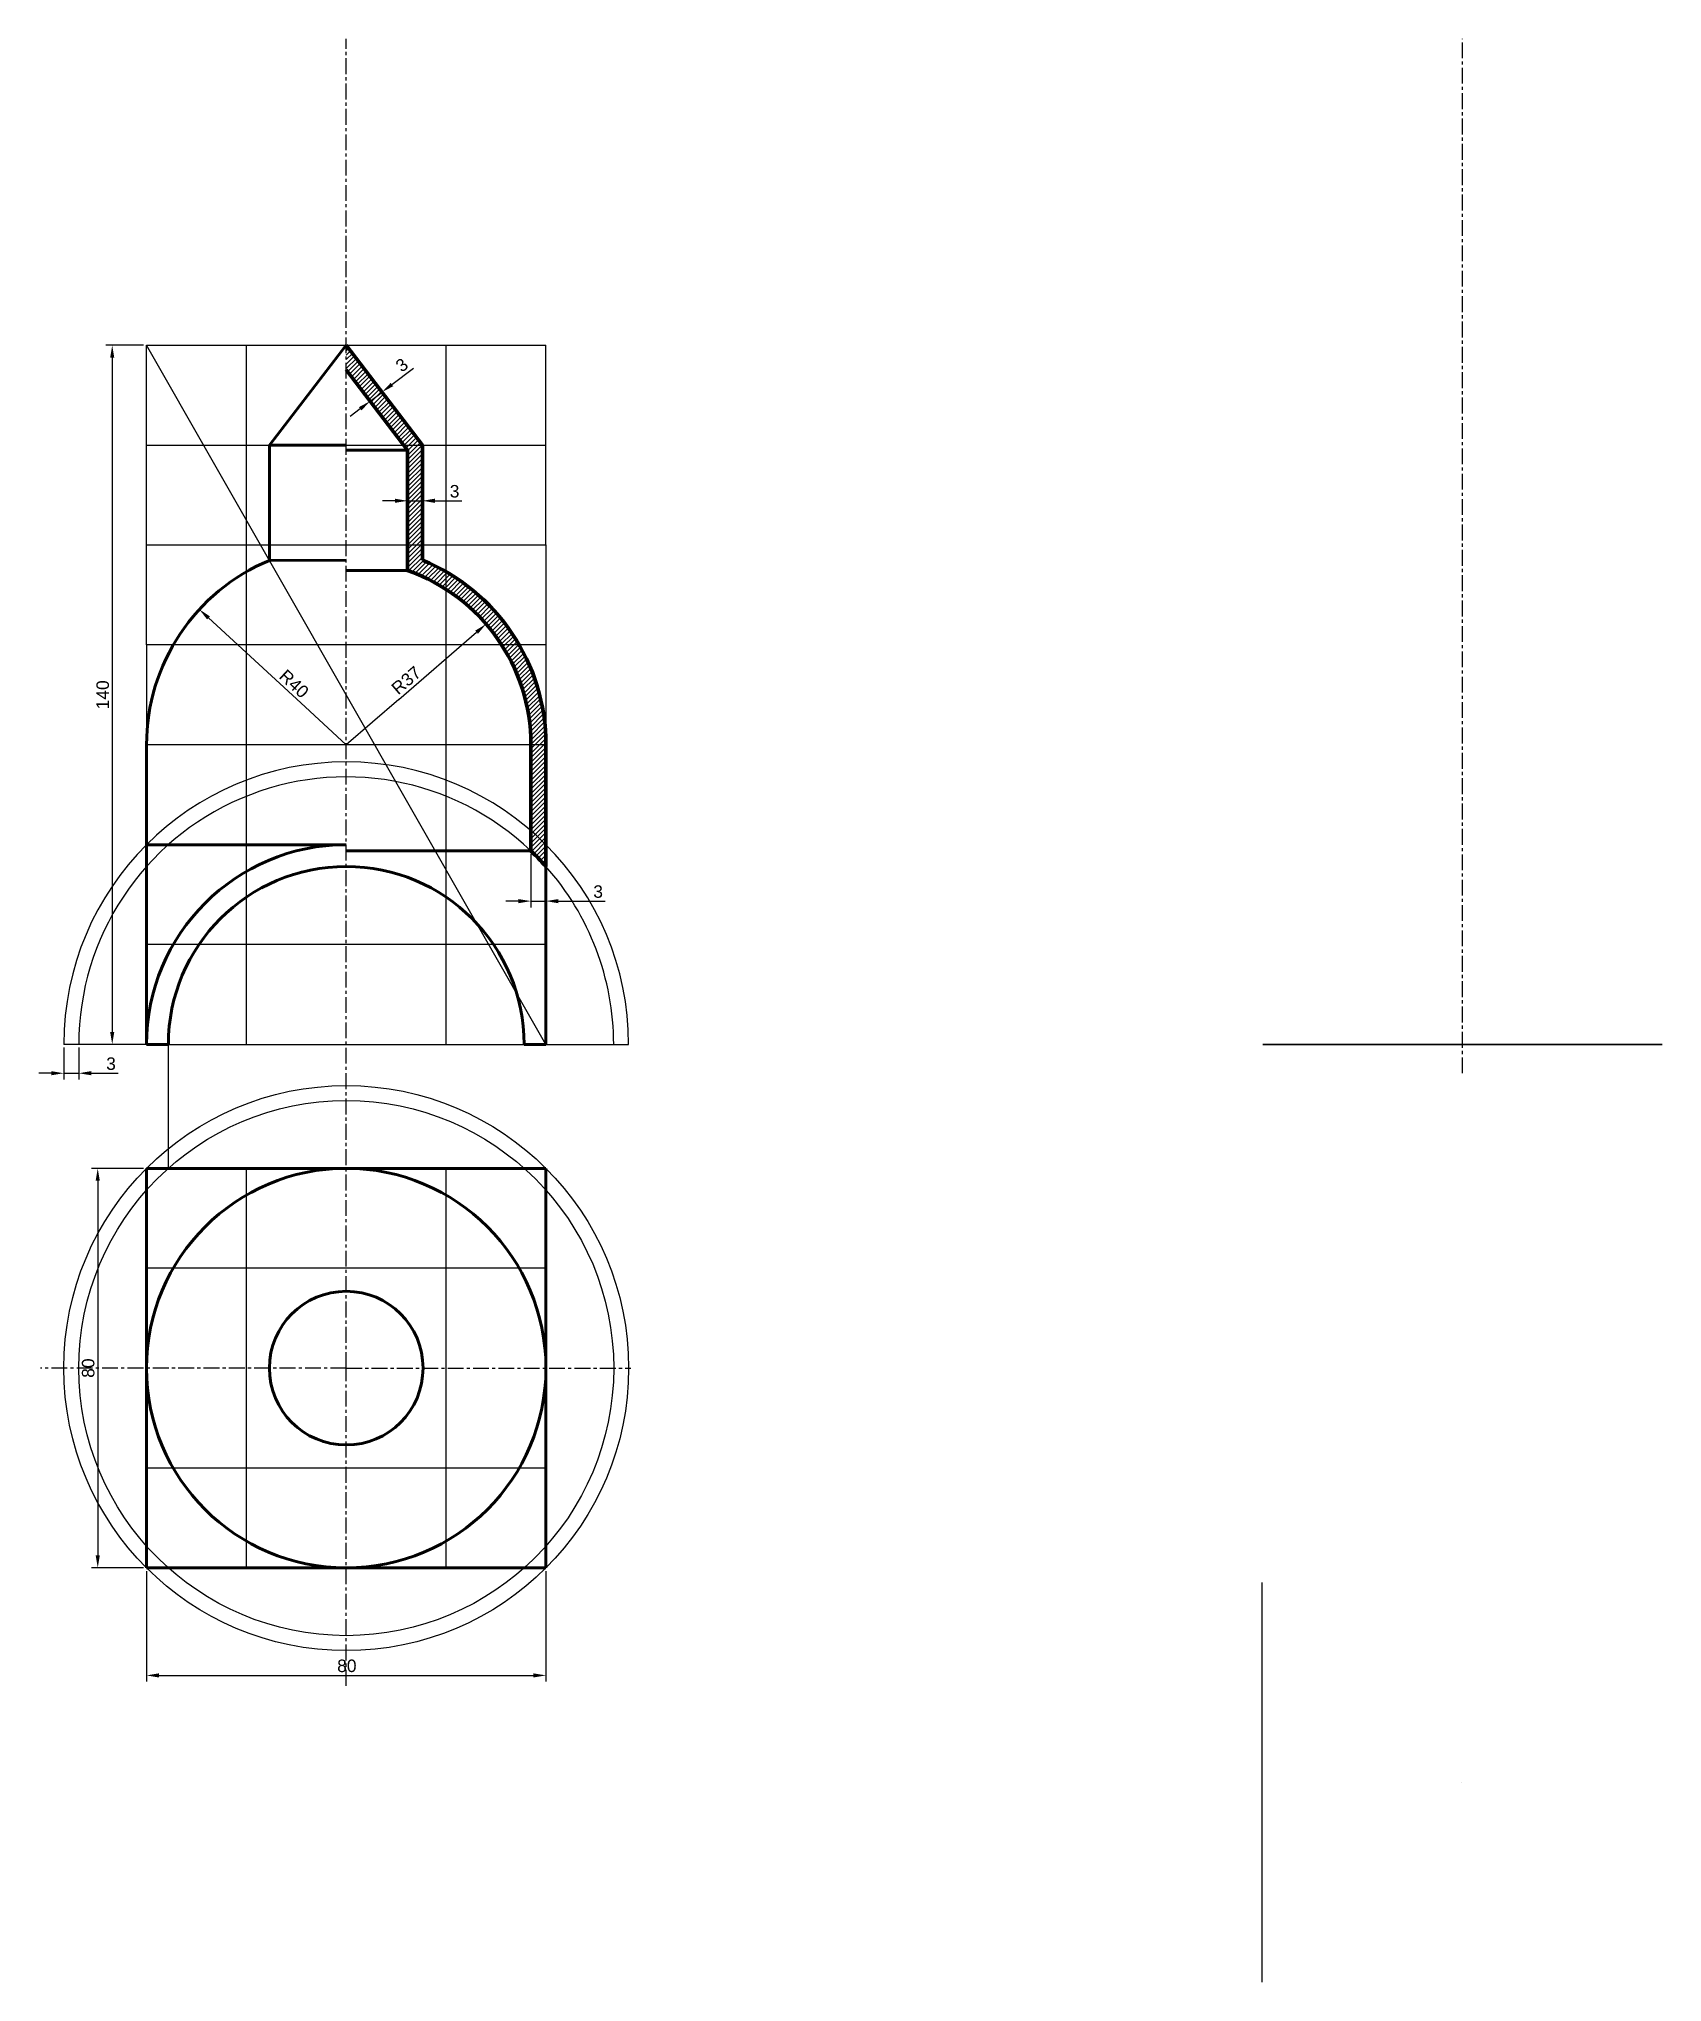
# Model space of a CAD drawing. Header units: millimetres. Extents: x 2467 to 2793, y 1035 to 1424.
import ezdxf

# ---------------------------------------------------------------- set-up
doc = ezdxf.new("R2010")
doc.units = ezdxf.units.MM
doc.header["$LTSCALE"] = 0.1
doc.linetypes.add('CENTER', pattern=[50.8, 31.75, -6.35, 6.35, -6.35])
for name, color, linetype in [('axis', 132, 'CENTER'), ('dimension', 152, 'Continuous'), ('hatch', 244, 'Continuous'), ('net', 142, 'Continuous')]:
    doc.layers.add(name, color=color, linetype=linetype)
doc.layers.add('section border', color=222, linetype='Continuous', lineweight=80)
doc.layers.add('view', color=242, linetype='Continuous', lineweight=60)
doc.styles.get("Standard").update_dxf_attribs({"font": 'Arial.ttf'})
doc.dimstyles.new('ISO-25', dxfattribs={"dimtxt": 2.5, "dimasz": 2.5, "dimexe": 1.25, "dimexo": 0.625, "dimtad": 1, "dimtxsty": 'Standard', "dimcen": 2.5, "dimadec": 0, "dimazin": 0, "dimtfac": 1, "dimtmove": 0, "dimatfit": 3, "dimfxl": 1, "dimarcsym": 0})

# ---------------------------------------------------------------- blocks, each defined once
blk = doc.blocks.new('*D2')
at = {"layer": 'Defpoints', "color": 0, "transparency": 16777216}
for p in [(2472.47, 1222.7), (2475.47, 1222.7), (2475.47, 1216.94)]:
    blk.add_point(p, dxfattribs=at)
at = {"layer": 'dimension', "color": 0, "lineweight": -2, "transparency": 16777216}
for p, q in [((2472.47, 1222.08), (2472.47, 1215.69)), ((2475.47, 1222.08), (2475.47, 1215.69)), ((2469.97, 1216.94), (2467.47, 1216.94)), ((2472.47, 1216.94), (2475.47, 1216.94)), ((2477.97, 1216.94), (2483.36, 1216.94))]:
    blk.add_line(p, q, dxfattribs=at)
at = {"layer": 'dimension', "color": 0, "transparency": 16777216}
for points in [[(2469.97, 1217.36), (2469.97, 1216.53), (2472.47, 1216.94)], [(2477.97, 1217.36), (2477.97, 1216.53), (2475.47, 1216.94)]]:
    blk.add_solid(points, dxfattribs=at)
at = {"layer": 'dimension', "color": 0, "transparency": 16777216, "insert": (2481.92, 1218.85), "char_height": 2.5, "attachment_point": 5}
blk.add_mtext('3', dxfattribs=at)
blk = doc.blocks.new('*D3')
at = {"layer": 'Defpoints', "color": 0, "transparency": 16777216}
for p in [(2566.04, 1261.44), (2569.04, 1258.33), (2569.04, 1251.4)]:
    blk.add_point(p, dxfattribs=at)
at = {"layer": 'dimension', "color": 0, "lineweight": -2, "transparency": 16777216}
for p, q in [((2566.04, 1260.81), (2566.04, 1250.15)), ((2569.04, 1257.71), (2569.04, 1250.15)), ((2563.54, 1251.4), (2561.04, 1251.4)), ((2566.04, 1251.4), (2569.04, 1251.4)), ((2571.54, 1251.4), (2580.93, 1251.4))]:
    blk.add_line(p, q, dxfattribs=at)
at = {"layer": 'dimension', "color": 0, "transparency": 16777216}
for points in [[(2563.54, 1251.81), (2563.54, 1250.98), (2566.04, 1251.4)], [(2571.54, 1251.81), (2571.54, 1250.98), (2569.04, 1251.4)]]:
    blk.add_solid(points, dxfattribs=at)
at = {"layer": 'dimension', "color": 0, "transparency": 16777216, "insert": (2579.49, 1253.3), "char_height": 2.5, "attachment_point": 5}
blk.add_mtext('3', dxfattribs=at)
blk = doc.blocks.new('*D4')
at = {"layer": 'Defpoints', "color": 0, "transparency": 16777216}
for p in [(2557.05, 1306.87), (2529.04, 1282.7)]:
    blk.add_point(p, dxfattribs=at)
at = {"layer": 'dimension', "color": 0, "lineweight": -2, "transparency": 16777216}
blk.add_line((2539.57, 1291.79), (2555.16, 1305.24), dxfattribs=at)
at = {"layer": 'dimension', "color": 0, "transparency": 16777216}
blk.add_solid([(2554.89, 1305.56), (2555.43, 1304.93), (2557.05, 1306.87)], dxfattribs=at)
at = {"layer": 'dimension', "color": 0, "transparency": 16777216, "insert": (2541.07, 1295.59), "char_height": 2.5, "attachment_point": 5, "rotation": 40.7926}
blk.add_mtext('R37', dxfattribs=at)
blk = doc.blocks.new('*D5')
at = {"layer": 'Defpoints', "color": 0, "transparency": 16777216}
for p in [(2499.62, 1309.8), (2529.04, 1282.7)]:
    blk.add_point(p, dxfattribs=at)
at = {"layer": 'dimension', "color": 0, "lineweight": -2, "transparency": 16777216}
blk.add_line((2519.95, 1291.07), (2501.46, 1308.1), dxfattribs=at)
at = {"layer": 'dimension', "color": 0, "transparency": 16777216}
blk.add_solid([(2501.74, 1308.41), (2501.17, 1307.8), (2499.62, 1309.8)], dxfattribs=at)
at = {"layer": 'dimension', "color": 0, "transparency": 16777216, "insert": (2518.59, 1294.91), "char_height": 2.5, "attachment_point": 5, "rotation": 317.3564}
blk.add_mtext('R40', dxfattribs=at)
blk = doc.blocks.new('*D6')
at = {"layer": 'Defpoints', "color": 0, "transparency": 16777216}
for p in [(2544.3, 1331.55), (2541.3, 1329.65), (2544.3, 1329.65)]:
    blk.add_point(p, dxfattribs=at)
at = {"layer": 'dimension', "color": 0, "lineweight": -2, "transparency": 16777216}
for p, q in [((2538.8, 1331.55), (2536.3, 1331.55)), ((2541.3, 1330.27), (2541.3, 1332.8)), ((2541.3, 1331.55), (2544.3, 1331.55)), ((2544.3, 1330.27), (2544.3, 1332.8)), ((2546.8, 1331.55), (2552.18, 1331.55))]:
    blk.add_line(p, q, dxfattribs=at)
at = {"layer": 'dimension', "color": 0, "transparency": 16777216}
for points in [[(2538.8, 1331.97), (2538.8, 1331.14), (2541.3, 1331.55)], [(2546.8, 1331.97), (2546.8, 1331.14), (2544.3, 1331.55)]]:
    blk.add_solid(points, dxfattribs=at)
at = {"layer": 'dimension', "color": 0, "transparency": 16777216, "insert": (2550.74, 1333.45), "char_height": 2.5, "attachment_point": 5}
blk.add_mtext('3', dxfattribs=at)
blk = doc.blocks.new('*D7')
at = {"layer": 'Defpoints', "color": 0, "transparency": 16777216}
for p in [(2536.21, 1353.31), (2537.55, 1351.54), (2535.17, 1349.72)]:
    blk.add_point(p, dxfattribs=at)
at = {"layer": 'dimension', "color": 0, "lineweight": -2, "transparency": 16777216}
for p, q in [((2538.19, 1354.82), (2542.48, 1358.09)), ((2537.17, 1352.04), (2535.45, 1354.3)), ((2534.79, 1350.22), (2533.06, 1352.48)), ((2533.82, 1351.49), (2536.21, 1353.31)), ((2531.83, 1349.97), (2529.85, 1348.45))]:
    blk.add_line(p, q, dxfattribs=at)
at = {"layer": 'dimension', "color": 0, "transparency": 16777216}
for points in [[(2537.94, 1355.15), (2538.45, 1354.49), (2536.21, 1353.31)], [(2531.58, 1350.3), (2532.09, 1349.64), (2533.82, 1351.49)]]:
    blk.add_solid(points, dxfattribs=at)
at = {"layer": 'dimension', "color": 0, "transparency": 16777216, "insert": (2540.18, 1358.73), "char_height": 2.5, "attachment_point": 5, "rotation": 37.3351}
blk.add_mtext('3', dxfattribs=at)
blk = doc.blocks.new('*D8')
at = {"layer": 'Defpoints', "color": 0, "transparency": 16777216}
for p in [(2489.04, 1362.7), (2482.17, 1222.7), (2489.04, 1222.7)]:
    blk.add_point(p, dxfattribs=at)
at = {"layer": 'dimension', "color": 0, "lineweight": -2, "transparency": 16777216}
for p, q in [((2488.42, 1362.7), (2480.92, 1362.7)), ((2482.17, 1360.2), (2482.17, 1225.2)), ((2488.42, 1222.7), (2480.92, 1222.7))]:
    blk.add_line(p, q, dxfattribs=at)
at = {"layer": 'dimension', "color": 0, "transparency": 16777216}
for points in [[(2481.75, 1360.2), (2482.58, 1360.2), (2482.17, 1362.7)], [(2481.75, 1225.2), (2482.58, 1225.2), (2482.17, 1222.7)]]:
    blk.add_solid(points, dxfattribs=at)
at = {"layer": 'dimension', "color": 0, "transparency": 16777216, "insert": (2480.27, 1292.7), "char_height": 2.5, "attachment_point": 5, "rotation": 90}
blk.add_mtext('140', dxfattribs=at)
blk = doc.blocks.new('*D9')
at = {"layer": 'Defpoints', "color": 0, "transparency": 16777216}
for p in [(2489.04, 1117.9), (2569.04, 1117.9), (2569.04, 1096.38)]:
    blk.add_point(p, dxfattribs=at)
at = {"layer": 'dimension', "color": 0, "lineweight": -2, "transparency": 16777216}
for p, q in [((2489.04, 1117.28), (2489.04, 1095.13)), ((2569.04, 1117.28), (2569.04, 1095.13)), ((2491.54, 1096.38), (2566.54, 1096.38))]:
    blk.add_line(p, q, dxfattribs=at)
at = {"layer": 'dimension', "color": 0, "transparency": 16777216}
for points in [[(2491.54, 1096.79), (2491.54, 1095.96), (2489.04, 1096.38)], [(2566.54, 1096.79), (2566.54, 1095.96), (2569.04, 1096.38)]]:
    blk.add_solid(points, dxfattribs=at)
at = {"layer": 'dimension', "color": 0, "transparency": 16777216, "insert": (2529.16, 1098.28), "char_height": 2.5, "attachment_point": 5}
blk.add_mtext('80', dxfattribs=at)
blk = doc.blocks.new('*D10')
at = {"layer": 'Defpoints', "color": 0, "transparency": 16777216}
for p in [(2489.04, 1197.9), (2479.27, 1117.9), (2489.04, 1117.9)]:
    blk.add_point(p, dxfattribs=at)
at = {"layer": 'dimension', "color": 0, "lineweight": -2, "transparency": 16777216}
for p, q in [((2488.42, 1197.9), (2478.02, 1197.9)), ((2479.27, 1195.4), (2479.27, 1120.4)), ((2488.42, 1117.9), (2478.02, 1117.9))]:
    blk.add_line(p, q, dxfattribs=at)
at = {"layer": 'dimension', "color": 0, "transparency": 16777216}
for points in [[(2478.85, 1195.4), (2479.68, 1195.4), (2479.27, 1197.9)], [(2478.85, 1120.4), (2479.68, 1120.4), (2479.27, 1117.9)]]:
    blk.add_solid(points, dxfattribs=at)
at = {"layer": 'dimension', "color": 0, "transparency": 16777216, "insert": (2477.36, 1157.9), "char_height": 2.5, "attachment_point": 5, "rotation": 90}
blk.add_mtext('80', dxfattribs=at)

msp = doc.modelspace()

# ---------------------------------------------------------------- hatches: boundary and pattern name
at = {"layer": 'hatch'}
h = msp.add_hatch(dxfattribs=at)
h.set_pattern_fill('ANSI31', color=256, scale=0.2)
h.paths.add_polyline_path([(2529.041, 1362.701), (2529.041, 1357.754), (2540.523, 1342.701), (2544.296, 1342.701)])
h.paths.add_polyline_path([(2541.296, 1322.701), (2544.296, 1322.701), (2544.296, 1342.701), (2540.523, 1342.701), (2541.296, 1341.687)])
h.paths.add_polyline_path([(2549.041, 1313.83), (2549.041, 1317.342, 0.0330888), (2544.296, 1319.678), (2544.296, 1322.701), (2541.296, 1322.701), (2541.296, 1317.612, -0.0584359)])
h.paths.add_polyline_path([(2560.169, 1302.701), (2563.682, 1302.701, 0.1316525), (2549.041, 1317.342), (2549.041, 1313.83, -0.1075714)])
h.paths.add_polyline_path([(2563.682, 1302.701), (2560.169, 1302.701, -0.1437479), (2566.041, 1282.701), (2569.041, 1282.701, 0.1316525)])
h.paths.add_polyline_path([(2569.041, 1282.701), (2566.041, 1282.701), (2566.041, 1265.491, -0.0181121), (2569.041, 1262.701)])
h.paths.add_polyline_path([(2569.041, 1258.332), (2569.041, 1262.701, 0.0181121), (2566.041, 1265.491), (2566.041, 1261.438, -0.0201616)])

# ---------------------------------------------------------------- linework, layer by layer
at = {"layer": 'axis'}
for p, q in [((2529.041, 1157.9), (2529.041, 1424.036)), ((2752.614, 1216.948), (2752.614, 1424.036)), ((2529.041, 1157.9), (2467.827, 1157.9)), ((2529.041, 1094.314), (2529.041, 1157.9)), ((2529.041, 1157.9), (2586.041, 1157.9))]:
    msp.add_line(p, q, dxfattribs=at)
at = {"layer": 'axis', "extrusion": (2.84217e-14, -1, -2.22045e-16)}
msp.add_line((2752.402, 1074.966, -5.752), (2752.402, 1074.966, 201.335), dxfattribs=at)
at = {"layer": 'dimension'}
for p in [(2539.573, 1291.79), (2519.953, 1291.07)]:
    msp.add_line(p, (2529.041, 1282.701), dxfattribs=at)
at = {"layer": 'net'}
for p, q in [((2489.041, 1362.701), (2569.041, 1362.701)), ((2489.041, 1322.701), (2489.041, 1362.701)), ((2569.041, 1222.701), (2489.041, 1362.701)), ((2509.041, 1302.701), (2509.041, 1362.701)), ((2549.041, 1302.701), (2549.041, 1362.701)), ((2569.041, 1322.701), (2569.041, 1362.701)), ((2489.041, 1342.701), (2513.656, 1342.701)), ((2529.041, 1342.701), (2569.041, 1342.701)), ((2489.041, 1302.701), (2489.041, 1322.701)), ((2489.041, 1322.701), (2569.041, 1322.701)), ((2569.041, 1322.701), (2569.041, 1302.701)), ((2569.041, 1302.701), (2489.041, 1302.701)), ((2489.041, 1302.701), (2489.041, 1282.701)), ((2509.041, 1222.701), (2509.041, 1302.701)), ((2549.041, 1222.701), (2549.041, 1302.701)), ((2569.041, 1302.701), (2569.041, 1282.701)), ((2569.041, 1282.701), (2489.041, 1282.701)), ((2569.041, 1242.701), (2489.041, 1242.701)), ((2489.041, 1222.701), (2472.472, 1222.701)), ((2493.409, 1222.701), (2529.041, 1222.701)), ((2493.409, 1197.9), (2493.409, 1222.701)), ((2529.041, 1222.701), (2564.672, 1222.701)), ((2569.041, 1222.701), (2585.609, 1222.701)), ((2509.041, 1117.9), (2509.041, 1197.9)), ((2549.041, 1117.9), (2549.041, 1197.9)), ((2569.041, 1177.9), (2489.041, 1177.9)), ((2569.041, 1137.9), (2489.041, 1137.9))]:
    msp.add_line(p, q, dxfattribs=at)
at = {"layer": 'net', "extrusion": (0, -1, 0)}
for p, q in [((2712.614, 1222.701, -40), (2712.614, 1222.701, 40)), ((2712.614, 1222.701, 40), (2792.614, 1222.701, 40)), ((2792.614, 1222.701, -40), (2712.614, 1222.701, -40)), ((2792.614, 1222.701, 40), (2792.614, 1222.701, -40))]:
    msp.add_line(p, q, dxfattribs=at)
at = {"layer": 'net', "extrusion": (-2.84217e-14, 2.22045e-16, -1)}
msp.add_line((2712.402, 1114.966), (2712.402, 1034.966), dxfattribs=at)
at = {"layer": 'net'}
for radius in [56.569, 53.569]:
    msp.add_circle((2529.041, 1157.9), radius, dxfattribs=at)
for radius, start, end in [(56.569, 0, 180), (53.569, 46.31415, 180), (53.569, 0, 41.69408)]:
    msp.add_arc((2529.041, 1222.701), radius, start, end, dxfattribs=at)
at = {"layer": 'section border'}
for p, q in [((2544.296, 1342.701), (2529.041, 1362.701)), ((2541.296, 1341.687), (2529.041, 1357.754)), ((2544.296, 1319.678), (2544.296, 1342.701)), ((2541.296, 1317.612), (2541.296, 1341.687)), ((2566.041, 1282.701), (2566.041, 1261.438)), ((2569.041, 1258.332), (2569.041, 1282.701))]:
    msp.add_line(p, q, dxfattribs=at)
for centre, radius, start, end in [((2529.041, 1282.701), 40, 0, 67.58064), ((2529.041, 1282.701), 37, 0, 70.65687), ((2529.041, 1222.701), 53.569, 41.69408, 46.31415)]:
    msp.add_arc(centre, radius, start, end, dxfattribs=at)
at = {"layer": 'view'}
for p, q in [((2513.656, 1342.701), (2529.041, 1362.701)), ((2513.656, 1319.624), (2513.656, 1342.701)), ((2513.656, 1342.701), (2529.041, 1342.701)), ((2541.296, 1341.687), (2529.041, 1341.687)), ((2513.656, 1319.624), (2529.041, 1319.651)), ((2541.296, 1317.612), (2529.041, 1317.612)), ((2489.041, 1282.701), (2489.041, 1222.701)), ((2489.041, 1262.701), (2529.041, 1262.701)), ((2566.041, 1261.438), (2529.041, 1261.438)), ((2569.041, 1258.332), (2569.041, 1222.701)), ((2493.409, 1222.701), (2489.041, 1222.701)), ((2564.672, 1222.701), (2569.041, 1222.701)), ((2569.041, 1197.9), (2489.041, 1197.9)), ((2489.041, 1197.9), (2489.041, 1117.9)), ((2569.041, 1157.9), (2569.041, 1197.9)), ((2569.041, 1117.9), (2569.041, 1157.9)), ((2489.041, 1117.9), (2529.041, 1117.9)), ((2529.041, 1117.9), (2569.041, 1117.9))]:
    msp.add_line(p, q, dxfattribs=at)
for radius in [40, 15.385]:
    msp.add_circle((2529.041, 1157.9), radius, dxfattribs=at)
for centre, radius, start in [((2529.041, 1282.701), 40, 112.61986), ((2529.041, 1222.701), 40, 90), ((2529.041, 1222.701), 35.631, 0)]:
    msp.add_arc(centre, radius, start, 180, dxfattribs=at)

# ---------------------------------------------------------------- dimensions: what is measured, and where the dimension line sits
at = {"layer": 'dimension'}
for base, p1, p2, picture, middle in [((2482.167, 1222.701), (2489.041, 1362.701), (2489.041, 1222.701), '*D8', (2480.266, 1292.701)), ((2479.266, 1117.9), (2489.041, 1197.9), (2489.041, 1117.9), '*D10', (2477.365, 1157.9))]:
    dim = msp.add_linear_dim(base=base, p1=p1, p2=p2, angle=90, dimstyle='ISO-25', dxfattribs=at)
    dim.commit()
    dim.dimension.update_dxf_attribs({"geometry": picture, "text_midpoint": middle})
dim = msp.add_linear_dim(base=(2536.206, 1353.306), p1=(2535.168, 1349.721), p2=(2537.554, 1351.54), angle=37.33514, dimstyle='ISO-25', dxfattribs=at)
dim.commit()
dim.dimension.update_dxf_attribs({"geometry": '*D7', "text_midpoint": (2541.33, 1357.214), "dimtype": 160})
for base, p1, p2, picture, middle in [((2544.296, 1331.552), (2541.296, 1329.65), (2544.296, 1329.65), '*D6', (2550.739, 1331.552)), ((2569.041, 1251.397), (2566.041, 1261.438), (2569.041, 1258.332), '*D3', (2579.487, 1251.397)), ((2475.472, 1216.943), (2472.472, 1222.701), (2475.472, 1222.701), '*D2', (2481.916, 1216.943)), ((2569.041, 1096.377), (2489.041, 1117.9), (2569.041, 1117.9), '*D9', (2529.159, 1096.377))]:
    dim = msp.add_linear_dim(base=base, p1=p1, p2=p2, dimstyle='ISO-25', dxfattribs=at)
    dim.commit()
    dim.dimension.update_dxf_attribs({"geometry": picture, "text_midpoint": middle, "dimtype": 160})
for mpoint, picture, middle in [((2499.617, 1309.798), '*D5', (2517.299, 1293.514)), ((2557.052, 1306.874), '*D4', (2542.308, 1294.15))]:
    dim = msp.add_radius_dim(center=(2529.041, 1282.701), mpoint=mpoint, dimstyle='ISO-25', dxfattribs=at)
    dim.commit()
    dim.dimension.update_dxf_attribs({"geometry": picture, "text_midpoint": middle, "dimtype": 164})

doc.saveas('drawing.dxf')
